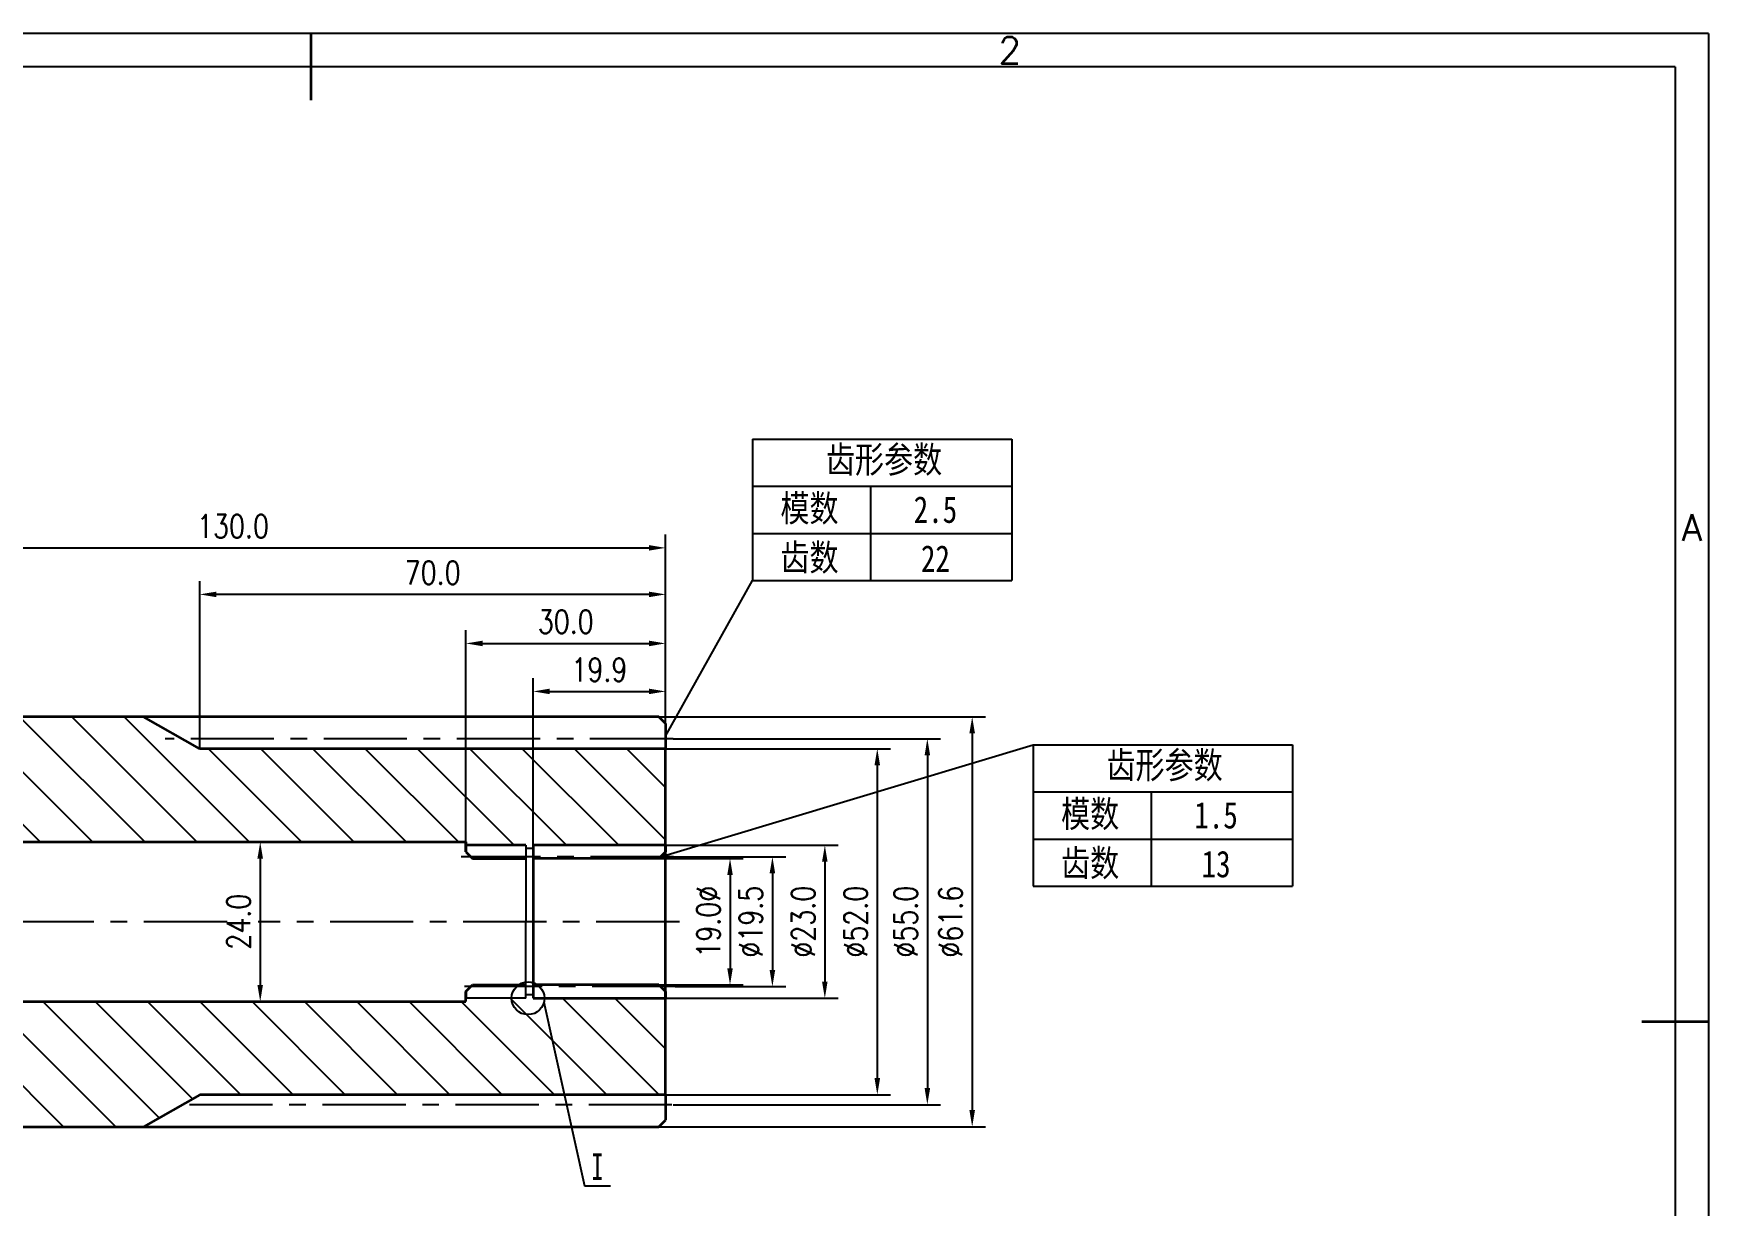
# Model space of a CAD drawing. Header units: millimetres. Extents: x -25 to 395, y -5 to 292.
# Drawn here: x 143.3 to 395, y 115.9 to 292 of the extents above; entities that cross this region are included whole.
import ezdxf
from ezdxf.enums import TextEntityAlignment as Align

# ---------------------------------------------------------------- set-up
doc = ezdxf.new("R2010")
doc.units = ezdxf.units.MM
doc.header["$LTSCALE"] = 10
doc.linetypes.add('CENTER', pattern=[2, 1.25, -0.25, 0.25, -0.25])
doc.layers.add('1轮廓实线层', color=7, linetype='Continuous', lineweight=35)
for name, color, linetype in [('2细线层', 4, 'Continuous'), ('3中心线层', 1, 'CENTER'), ('5剖面线层', 2, 'Continuous'), ('6文字层', 3, 'Continuous'), ('7标注层', 4, 'Continuous'), ('TB', 8, 'Continuous'), ('图框层', 7, 'Continuous'), ('粗实线', 7, 'Continuous')]:
    doc.layers.add(name, color=color, linetype=linetype)
doc.styles.add('Annotative', font='SimSun.ttf')
doc.styles.add('ROMANS', font='ROMANS.shx', dxfattribs={"width": 0.8})
doc.styles.add('TH_GBDIM', font='romans.shx', dxfattribs={"width": 0.8, "bigfont": 'gbcbig.shx'})
doc.dimstyles.new('TH_GBDIM', dxfattribs={"dimtxt": 3.5, "dimasz": 2.5, "dimexe": 2, "dimexo": 0, "dimgap": 1.5, "dimtad": 1, "dimdec": 1, "dimzin": 0, "dimdsep": 46, "dimtxsty": 'TH_GBDIM', "dimcen": 2.5, "dimclrd": 130, "dimclre": 130, "dimclrt": 3, "dimadec": 0, "dimazin": 0, "dimtfac": 0.714286, "dimtdec": 1, "dimtmove": 0, "dimatfit": 3, "dimfxl": 1, "dimtzin": 0, "dimlwd": -1, "dimlwe": -1, "dimarcsym": 0})

# ---------------------------------------------------------------- blocks, each defined once
blk = doc.blocks.new('*D11')
at = {"layer": '7标注层', "color": 130}
for p, q in [((237.29, 168.03), (249.97, 168.03)), ((247.97, 165.53), (247.97, 151.53)), ((237.29, 149.03), (249.97, 149.03))]:
    blk.add_line(p, q, dxfattribs=at)
for points in [[(247.56, 165.53), (248.39, 165.53), (247.97, 168.03)], [(247.56, 151.53), (248.39, 151.53), (247.97, 149.03)]]:
    blk.add_solid(points, dxfattribs=at)
at = {"layer": 'Defpoints', "color": 0}
for p in [(237.29, 168.03), (237.29, 149.03), (247.97, 149.03)]:
    blk.add_point(p, dxfattribs=at)
at = {"layer": '7标注层', "color": 3, "insert": (244.72, 158.53), "char_height": 3.5, "attachment_point": 5, "rotation": 90, "style": 'TH_GBDIM'}
blk.add_mtext('{19.0%%c}{}{}', dxfattribs=at)
blk = doc.blocks.new('*D12')
at = {"layer": '7标注层', "color": 130}
for p, q in [((239.5, 168.28), (256.34, 168.28)), ((254.34, 165.78), (254.34, 151.28)), ((239.75, 148.78), (256.34, 148.78))]:
    blk.add_line(p, q, dxfattribs=at)
for points in [[(253.92, 165.78), (254.76, 165.78), (254.34, 168.28)], [(253.92, 151.28), (254.76, 151.28), (254.34, 148.78)]]:
    blk.add_solid(points, dxfattribs=at)
at = {"layer": 'Defpoints', "color": 0}
for p in [(239.5, 168.28), (239.75, 148.78), (254.34, 148.78)]:
    blk.add_point(p, dxfattribs=at)
at = {"layer": '7标注层', "color": 3, "insert": (251.09, 158.53), "char_height": 3.5, "attachment_point": 5, "rotation": 90, "style": 'TH_GBDIM'}
blk.add_mtext('{%%c19.5}{}{}', dxfattribs=at)
blk = doc.blocks.new('*D13')
at = {"layer": '7标注层', "color": 130}
for p, q in [((238.29, 170.03), (264.22, 170.03)), ((262.22, 167.53), (262.22, 149.53)), ((238.29, 147.03), (264.22, 147.03))]:
    blk.add_line(p, q, dxfattribs=at)
for points in [[(261.8, 167.53), (262.63, 167.53), (262.22, 170.03)], [(261.8, 149.53), (262.63, 149.53), (262.22, 147.03)]]:
    blk.add_solid(points, dxfattribs=at)
at = {"layer": 'Defpoints', "color": 0}
for p in [(238.29, 170.03), (238.29, 147.03), (262.22, 147.03)]:
    blk.add_point(p, dxfattribs=at)
at = {"layer": '7标注层', "color": 3, "insert": (258.97, 158.53), "char_height": 3.5, "attachment_point": 5, "rotation": 90, "style": 'TH_GBDIM'}
blk.add_mtext('{%%c23.0}{}{}', dxfattribs=at)
blk = doc.blocks.new('*D14')
at = {"layer": '7标注层', "color": 130}
for p, q in [((238.29, 184.53), (272.1, 184.53)), ((270.1, 182.03), (270.1, 135.03)), ((238.29, 132.53), (272.1, 132.53))]:
    blk.add_line(p, q, dxfattribs=at)
for points in [[(269.68, 182.03), (270.52, 182.03), (270.1, 184.53)], [(269.68, 135.03), (270.52, 135.03), (270.1, 132.53)]]:
    blk.add_solid(points, dxfattribs=at)
at = {"layer": 'Defpoints', "color": 0}
for p in [(238.29, 184.53), (238.29, 132.53), (270.1, 132.53)]:
    blk.add_point(p, dxfattribs=at)
at = {"layer": '7标注层', "color": 3, "insert": (266.85, 158.53), "char_height": 3.5, "attachment_point": 5, "rotation": 90, "style": 'TH_GBDIM'}
blk.add_mtext('{%%c52.0}{}{}', dxfattribs=at)
blk = doc.blocks.new('*D15')
at = {"layer": '7标注层', "color": 130}
for p, q in [((239.43, 186.03), (279.62, 186.03)), ((277.62, 183.53), (277.62, 133.53)), ((239.43, 131.03), (279.62, 131.03))]:
    blk.add_line(p, q, dxfattribs=at)
for points in [[(277.21, 183.53), (278.04, 183.53), (277.62, 186.03)], [(277.21, 133.53), (278.04, 133.53), (277.62, 131.03)]]:
    blk.add_solid(points, dxfattribs=at)
at = {"layer": 'Defpoints', "color": 0}
for p in [(239.43, 186.03), (239.43, 131.03), (277.62, 131.03)]:
    blk.add_point(p, dxfattribs=at)
at = {"layer": '7标注层', "color": 3, "insert": (274.37, 158.53), "char_height": 3.5, "attachment_point": 5, "rotation": 90, "style": 'TH_GBDIM'}
blk.add_mtext('{%%c55.0}{}{}', dxfattribs=at)
blk = doc.blocks.new('*D16')
at = {"layer": '7标注层', "color": 130}
for p, q in [((237.29, 189.33), (286.36, 189.33)), ((284.36, 186.83), (284.36, 130.23)), ((237.29, 127.73), (286.36, 127.73))]:
    blk.add_line(p, q, dxfattribs=at)
for points in [[(283.94, 186.83), (284.78, 186.83), (284.36, 189.33)], [(283.94, 130.23), (284.78, 130.23), (284.36, 127.73)]]:
    blk.add_solid(points, dxfattribs=at)
at = {"layer": 'Defpoints', "color": 0}
for p in [(237.29, 189.33), (237.29, 127.73), (284.36, 127.73)]:
    blk.add_point(p, dxfattribs=at)
at = {"layer": '7标注层', "color": 3, "insert": (281.11, 158.53), "char_height": 3.5, "attachment_point": 5, "rotation": 90, "style": 'TH_GBDIM'}
blk.add_mtext('{%%c61.6}{}{}', dxfattribs=at)
blk = doc.blocks.new('*D20')
at = {"layer": '7标注层', "color": 130}
for p, q in [((173.29, 170.53), (179.38, 170.53)), ((177.38, 168.03), (177.38, 149.03)), ((173.29, 146.53), (179.38, 146.53))]:
    blk.add_line(p, q, dxfattribs=at)
for points in [[(176.96, 168.03), (177.79, 168.03), (177.38, 170.53)], [(176.96, 149.03), (177.79, 149.03), (177.38, 146.53)]]:
    blk.add_solid(points, dxfattribs=at)
at = {"layer": 'Defpoints', "color": 0}
for p in [(173.29, 170.53), (173.29, 146.53), (177.38, 146.53)]:
    blk.add_point(p, dxfattribs=at)
at = {"layer": '7标注层', "color": 3, "insert": (174.13, 158.53), "char_height": 3.5, "attachment_point": 5, "rotation": 90, "style": 'TH_GBDIM'}
blk.add_mtext('24.0', dxfattribs=at)
blk = doc.blocks.new('*D21')
at = {"layer": '7标注层', "color": 130}
for p, q in [((108.29, 188.33), (108.29, 216.71)), ((238.29, 188.33), (238.29, 216.71)), ((110.79, 214.71), (235.79, 214.71))]:
    blk.add_line(p, q, dxfattribs=at)
for points in [[(110.79, 215.12), (110.79, 214.29), (108.29, 214.71)], [(235.79, 215.12), (235.79, 214.29), (238.29, 214.71)]]:
    blk.add_solid(points, dxfattribs=at)
at = {"layer": 'Defpoints', "color": 0}
for p in [(238.29, 214.71), (108.29, 188.33), (238.29, 188.33)]:
    blk.add_point(p, dxfattribs=at)
at = {"layer": '7标注层', "color": 3, "insert": (173.29, 217.96), "char_height": 3.5, "attachment_point": 5, "style": 'TH_GBDIM'}
blk.add_mtext('130.0', dxfattribs=at)
blk = doc.blocks.new('*D22')
at = {"layer": '7标注层', "color": 130}
for p, q in [((168.29, 184.53), (168.29, 209.72)), ((238.29, 188.33), (238.29, 209.72)), ((235.79, 207.72), (170.79, 207.72))]:
    blk.add_line(p, q, dxfattribs=at)
for points in [[(170.79, 208.13), (170.79, 207.3), (168.29, 207.72)], [(235.79, 208.13), (235.79, 207.3), (238.29, 207.72)]]:
    blk.add_solid(points, dxfattribs=at)
at = {"layer": 'Defpoints', "color": 0}
for p in [(168.29, 207.72), (238.29, 188.33), (168.29, 184.53)]:
    blk.add_point(p, dxfattribs=at)
at = {"layer": '7标注层', "color": 3, "insert": (203.29, 210.97), "char_height": 3.5, "attachment_point": 5, "style": 'TH_GBDIM'}
blk.add_mtext('70.0', dxfattribs=at)
blk = doc.blocks.new('*D23')
at = {"layer": '7标注层', "color": 130}
for p, q in [((208.29, 170.53), (208.29, 202.35)), ((238.29, 170.03), (238.29, 202.35)), ((210.79, 200.35), (235.79, 200.35))]:
    blk.add_line(p, q, dxfattribs=at)
for points in [[(210.79, 200.76), (210.79, 199.93), (208.29, 200.35)], [(235.79, 200.76), (235.79, 199.93), (238.29, 200.35)]]:
    blk.add_solid(points, dxfattribs=at)
at = {"layer": 'Defpoints', "color": 0}
for p in [(238.29, 200.35), (208.29, 170.53), (238.29, 170.03)]:
    blk.add_point(p, dxfattribs=at)
at = {"layer": '7标注层', "color": 3, "insert": (223.29, 203.6), "char_height": 3.5, "attachment_point": 5, "style": 'TH_GBDIM'}
blk.add_mtext('30.0', dxfattribs=at)
blk = doc.blocks.new('*D24')
at = {"layer": '7标注层', "color": 130}
for p, q in [((218.39, 170.03), (218.39, 195.14)), ((238.29, 170.03), (238.29, 195.14)), ((220.89, 193.14), (235.79, 193.14))]:
    blk.add_line(p, q, dxfattribs=at)
for points in [[(220.89, 193.55), (220.89, 192.72), (218.39, 193.14)], [(235.79, 193.55), (235.79, 192.72), (238.29, 193.14)]]:
    blk.add_solid(points, dxfattribs=at)
at = {"layer": 'Defpoints', "color": 0}
for p in [(238.29, 193.14), (218.39, 170.03), (238.29, 170.03)]:
    blk.add_point(p, dxfattribs=at)
at = {"layer": '7标注层', "color": 3, "insert": (228.34, 196.39), "char_height": 3.5, "attachment_point": 5, "style": 'TH_GBDIM'}
blk.add_mtext('19.9', dxfattribs=at)

msp = doc.modelspace()

# ---------------------------------------------------------------- hatches: boundary and pattern name
at = {"layer": '5剖面线层'}
h = msp.add_hatch(dxfattribs=at)
h.set_pattern_fill('ANSI31', color=256, scale=1.75, angle=-90, style=0)
h.set_pattern_definition([(315, (141.576, 181.109), (3.92886, 3.92886), [])])
h.paths.add_polyline_path([(217.29, 170.03), (217.29, 169.53), (218.39, 169.53), (218.39, 170.03), (238.29, 170.03), (238.29, 184.53), (168.29, 184.53), (159.84, 189.33), (109.29, 189.33), (108.29, 188.33), (108.29, 173.53), (138.29, 173.53), (138.29, 170.53), (208.29, 170.53), (208.29, 170.03)])
h.paths.add_polyline_path([(238.29, 132.53), (238.29, 147.03), (218.39, 147.03), (218.39, 147.53), (217.29, 147.53), (217.29, 147.03), (208.29, 147.03), (208.29, 146.53), (138.29, 146.53), (138.29, 143.53), (108.29, 143.53), (108.29, 128.73), (109.29, 127.73), (159.84, 127.73), (168.29, 132.53)])

# ---------------------------------------------------------------- linework, layer by layer
for p, q in [((217.29, 170.03), (217.29, 158.53)), ((218.39, 169.53), (217.29, 169.53)), ((217.29, 147.03), (217.29, 158.53)), ((217.29, 147.03), (208.29, 147.03)), ((218.39, 147.53), (217.29, 147.53)), ((220.18, 147.03), (218.39, 147.03))]:
    msp.add_line(p, q)
at = {"layer": '1轮廓实线层'}
for p, q in [((185, 292), (185, 282)), ((237.29, 189.33), (109.29, 189.33)), ((168.29, 184.53), (159.84, 189.33)), ((238.29, 188.33), (237.29, 189.33)), ((238.29, 188.33), (238.29, 184.53)), ((238.29, 184.53), (168.29, 184.53)), ((238.29, 132.53), (238.29, 184.53)), ((138.29, 170.53), (208.29, 170.53)), ((208.29, 169.03), (208.29, 170.53)), ((208.29, 170.53), (208.29, 169.03)), ((217.29, 170.03), (208.29, 170.03)), ((208.29, 169.03), (209.29, 168.03)), ((238.29, 170.03), (218.39, 170.03)), ((218.39, 170.03), (218.39, 147.03)), ((237.29, 168.03), (238.29, 169.03)), ((238.29, 170.03), (238.29, 169.03)), ((209.29, 168.03), (217.29, 168.03)), ((237.29, 168.03), (218.39, 168.03)), ((208.29, 148.03), (209.29, 149.03)), ((209.29, 149.03), (217.29, 149.03)), ((237.29, 149.03), (218.39, 149.03)), ((237.29, 149.03), (238.29, 148.03)), ((138.29, 146.53), (208.29, 146.53)), ((208.29, 148.03), (208.29, 147.03)), ((208.29, 146.53), (208.29, 148.03)), ((218.39, 147.03), (238.29, 147.03)), ((238.29, 148.03), (238.29, 147.03)), ((395, 143.5), (385, 143.5)), ((168.29, 132.53), (159.84, 127.73)), ((238.29, 132.53), (168.29, 132.53)), ((238.29, 132.53), (238.29, 128.73)), ((237.29, 127.73), (238.29, 128.73)), ((109.29, 127.73), (237.29, 127.73))]:
    msp.add_line(p, q, dxfattribs=at)
at = {"layer": '2细线层'}
for p, q in [((395, 292), (-25, 292)), ((185, 292), (185, 287)), ((395, 292), (395, -5)), ((395, 143.5), (390, 143.5))]:
    msp.add_line(p, q, dxfattribs=at)
at = {"layer": '3中心线层'}
for p, q in [((239.43, 186.03), (163.08, 186.03)), ((239.5, 168.28), (207.58, 168.28)), ((172.4, 158.53), (106.79, 158.53)), ((240.37, 158.53), (177.07, 158.53)), ((239.75, 148.78), (208.05, 148.78)), ((239.24, 131.03), (164.29, 131.03))]:
    msp.add_line(p, q, dxfattribs=at)
at = {"layer": '7标注层'}
for p, q in [((238.29, 186.43), (251.36, 209.79)), ((237.54, 168.28), (293.52, 185.12))]:
    msp.add_line(p, q, dxfattribs=at)
msp.add_circle((217.62, 147.03), 2.46, dxfattribs=at)
at = {"layer": '图框层'}
for q in [(0, 287), (390, 0)]:
    msp.add_line((390, 287), q, dxfattribs=at)
at = {"layer": '粗实线'}
for p, q in [((251.36, 231.05), (251.36, 209.79)), ((251.36, 231.05), (290.34, 231.05)), ((290.34, 231.05), (290.34, 209.79)), ((251.36, 223.96), (290.34, 223.96)), ((269.08, 223.96), (269.08, 209.79)), ((251.36, 216.87), (290.34, 216.87)), ((251.36, 209.79), (290.34, 209.79)), ((293.52, 185.12), (293.52, 163.86)), ((293.52, 185.12), (332.5, 185.12)), ((332.5, 185.12), (332.5, 163.86)), ((293.52, 178.04), (332.5, 178.04)), ((311.24, 178.04), (311.24, 163.86)), ((293.52, 170.95), (332.5, 170.95)), ((293.52, 163.86), (332.5, 163.86))]:
    msp.add_line(p, q, dxfattribs=at)

# ---------------------------------------------------------------- texts
at = {"layer": '6文字层', "style": 'TH_GBDIM'}
for s, p in [('2', (290, 289.5)), ('A', (392.5, 217.75))]:
    msp.add_text(s, height=4, dxfattribs=at).set_placement(p, align=Align.MIDDLE)
at = {"layer": '6文字层', "style": 'Annotative', "width": 0.667}
msp.add_text('I', height=4, dxfattribs=at).set_placement((227.14, 119.73))
at = {"layer": 'TB', "char_height": 4, "width": 21.9214, "attachment_point": 5, "style": 'ROMANS'}
for s, insert in [('\\pt60.804;{\\fSimSun|b0|i0|c134|p2;齿形参数}', (271.11, 227.75)), ('\\pt60.804;{\\fSimSun|b0|i0|c134|p2;模数}', (259.91, 220.43)), ('\\pt43.096;{\\fSimSun|b0|i0|c134|p2;2.5}', (278.84, 220.43)), ('\\pt60.804;{\\fSimSun|b0|i0|c134|p2;齿数}', (259.91, 213.04)), ('\\pt43.096;{\\fSimSun|b0|i0|c134|p2;22}', (278.84, 213.1)), ('\\pt60.804;{\\fSimSun|b0|i0|c134|p2;齿形参数}', (313.27, 181.83)), ('\\pt60.804;{\\fSimSun|b0|i0|c134|p2;模数}', (302.08, 174.51)), ('\\pt43.096;{\\fSimSun|b0|i0|c134|p2;1.5}', (321.01, 174.51)), ('\\pt60.804;{\\fSimSun|b0|i0|c134|p2;齿数}', (302.08, 167.12)), ('\\pt43.096;{\\fSimSun|b0|i0|c134|p2;13}', (321.01, 167.17))]:
    msp.add_mtext(s, dxfattribs=dict(at, insert=insert))

# ---------------------------------------------------------------- dimensions: what is measured, and where the dimension line sits
at = {"layer": '7标注层'}
for base, p1, p2, picture, middle in [((238.29, 214.71), (108.29, 188.33), (238.29, 188.33), '*D21', (173.29, 217.96)), ((238.29, 200.35), (208.29, 170.53), (238.29, 170.03), '*D23', (223.29, 203.6)), ((238.29, 193.14), (218.39, 170.03), (238.29, 170.03), '*D24', (228.34, 196.39))]:
    dim = msp.add_linear_dim(base=base, p1=p1, p2=p2, dimstyle='TH_GBDIM', dxfattribs=at)
    dim.commit()
    dim.dimension.update_dxf_attribs({"geometry": picture, "text_midpoint": middle})
dim = msp.add_linear_dim(base=(168.29, 207.72), p1=(238.29, 188.33), p2=(168.29, 184.53), dimstyle='TH_GBDIM', dxfattribs=at)
dim.commit()
dim.dimension.update_dxf_attribs({"geometry": '*D22', "text_midpoint": (203.29, 207.72), "dimtype": 160})
for base, p1, p2, text, picture, middle in [((284.36, 127.73), (237.29, 189.33), (237.29, 127.73), '{%%c<>}{}{}', '*D16', (281.11, 158.53)), ((270.1, 132.53), (238.29, 184.53), (238.29, 132.53), '{%%c<>}{}{}', '*D14', (266.85, 158.53)), ((277.62, 131.03), (239.43, 186.03), (239.43, 131.03), '{%%c<>}{}{}', '*D15', (274.37, 158.53)), ((262.22, 147.03), (238.29, 170.03), (238.29, 147.03), '{%%c<>}{}{}', '*D13', (258.97, 158.53)), ((247.97, 149.03), (237.29, 168.03), (237.29, 149.03), '{<>%%c}{}{}', '*D11', (244.72, 158.53)), ((254.34, 148.78), (239.5, 168.28), (239.75, 148.78), '{%%c<>}{}{}', '*D12', (251.09, 158.53))]:
    dim = msp.add_linear_dim(base=base, p1=p1, p2=p2, angle=90, text=text, dimstyle='TH_GBDIM', override={"dimgap": 1.5, "dimtad": 1, "dimjust": 0, "dimdec": 1, "dimlfac": 1, "dimse1": 0, "dimse2": 0, "dimsd1": 0, "dimsd2": 0}, dxfattribs=at)
    dim.commit()
    dim.dimension.update_dxf_attribs({"geometry": picture, "text_midpoint": middle})
dim = msp.add_linear_dim(base=(177.38, 146.53), p1=(173.29, 170.53), p2=(173.29, 146.53), angle=90, dimstyle='TH_GBDIM', dxfattribs=at)
dim.commit()
dim.dimension.update_dxf_attribs({"geometry": '*D20', "text_midpoint": (174.13, 158.53)})

# ---------------------------------------------------------------- leaders
msp.add_leader([(220.01, 146.44), (226.1, 118.86), (230.03, 118.86)], dimstyle='TH_GBDIM', override={"dimgap": 1.5, "dimtad": 0, "dimldrblk": 'None'}, dxfattribs=at)

doc.saveas('drawing.dxf')
